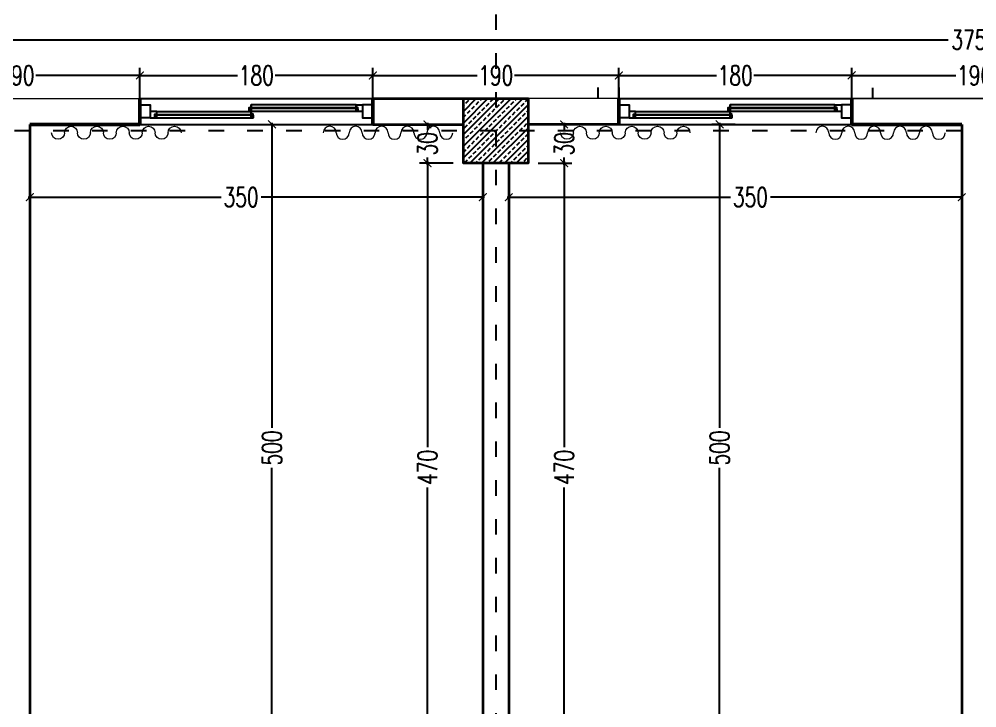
# Model space of a CAD drawing. Header units: centimetres. Extents: x -3207095 to 15275363, y -32656 to 4798027.
# Drawn here: x 694420 to 695160, y 4472072 to 4472604 of the extents above; entities that cross this region are included whole.
import ezdxf

# ---------------------------------------------------------------- set-up
doc = ezdxf.new("R2010")
doc.units = ezdxf.units.CM
doc.linetypes.add('ACAD_ISO03W100', pattern=[30, 12, -18])
doc.linetypes.add('DUZ', pattern=[500, 500])
doc.layers.get('0').update_dxf_attribs({"color": 1, "linetype": 'DUZ'})
for name, color, linetype in [('AGAC', 116, 'Continuous'), ('DIM', 1, 'DUZ'), ('KOLTAR_F', 145, 'Continuous'), ('PEN', 161, 'Continuous'), ('söve', 26, 'DUZ')]:
    doc.layers.add(name, color=color, linetype=linetype)
for name, color, linetype, lineweight in [('cam', 143, 'Continuous', 20), ('DUV', 220, 'Continuous', 50), ('DUVAR', 7, 'Continuous', 35), ('FE_PERDE', 205, 'Continuous', 15), ('gor25', 142, 'Continuous', 25), ('iç duvar', 7, 'Continuous', 50), ('KOLON_F', 3, 'Continuous', 35)]:
    doc.layers.add(name, color=color, linetype=linetype, lineweight=lineweight)
doc.styles.add('DIM', font='ROMANSTW.SHX', dxfattribs={"width": 0.7})
doc.dimstyles.new('1_100', dxfattribs={"dimtxt": 15, "dimasz": 6, "dimexe": 6, "dimexo": 0, "dimgap": 2, "dimtad": 0, "dimdec": 1, "dimzin": 11, "dimdsep": 46, "dimtxsty": 'DIM', "dimblk": 'ARCHTICK', "dimcen": 3, "dimdle": 1.25, "dimclrt": 2, "dimadec": 0, "dimazin": 0, "dimtfac": 1.25, "dimtdec": 1, "dimtix": 1, "dimtofl": 0, "dimtmove": 1, "dimatfit": 3, "dimldrblk": 'ARCHTICK', "dimfxl": 20, "dimfxlon": 1, "dimtolj": 1, "dimtzin": 0, "dimarcsym": 0})

# ---------------------------------------------------------------- blocks, each defined once
blk = doc.blocks.new('GEN_BLOCK00601')
at = {"linetype": 'Continuous', "ltscale": 50}
for centre, start, end in [((50, 50), 0, 180), ((250, 50), 0, 180), ((450, 50), 0, 180), ((650, 50), 0, 180), ((850, 50), 0, 180), ((150, 50), 180, 0), ((350, 50), 180, 0), ((550, 50), 180, 0), ((750, 50), 180, 0), ((950, 50), 180, 0)]:
    blk.add_arc(centre, 50, start, end, dxfattribs=at)
for tag in ['Sfb', 'FLOOR']:
    blk.add_attdef(tag, (0, 0), '', height=1)
blk = doc.blocks.new('_ArchTick')
at = {"color": 0, "linetype": 'ByBlock', "const_width": 0.15}
blk.add_lwpolyline([(-0.5, -0.5), (0.5, 0.5)], dxfattribs=at)
blk = doc.blocks.new('*D592')
at = {"layer": 'Defpoints', "color": 0, "linetype": 'Continuous', "lineweight": 5, "transparency": 16777216}
for p in [(694513.37, 4472560.62), (694323.37, 4472542.8), (694513.37, 4472542.8)]:
    blk.add_point(p, dxfattribs=at)
at = {"layer": 'DIM', "color": 0, "linetype": 'Continuous', "lineweight": -2, "transparency": 16777216}
for p, q in [((694322.12, 4472560.62), (694403.87, 4472560.62)), ((694323.37, 4472542.8), (694323.37, 4472566.62)), ((694514.62, 4472560.62), (694432.87, 4472560.62)), ((694513.37, 4472542.8), (694513.37, 4472566.62))]:
    blk.add_line(p, q, dxfattribs=at)
at = {"layer": 'DIM', "color": 0, "linetype": 'Continuous', "lineweight": -2, "transparency": 16777216, "xscale": 6, "yscale": 6, "zscale": 6, "rotation": 180}
blk.add_blockref('_ArchTick', (694323.37, 4472560.62), dxfattribs=at)
at = {"layer": 'DIM', "color": 0, "linetype": 'Continuous', "lineweight": -2, "transparency": 16777216, "xscale": 6, "yscale": 6, "zscale": 6}
blk.add_blockref('_ArchTick', (694513.37, 4472560.62), dxfattribs=at)
at = {"layer": 'DIM', "color": 2, "linetype": 'Continuous', "lineweight": 5, "transparency": 16777216, "insert": (694418.37, 4472560.62), "char_height": 15, "attachment_point": 5, "style": 'DIM'}
blk.add_mtext('\\A1;190', dxfattribs=at)
blk = doc.blocks.new('*D593')
at = {"layer": 'Defpoints', "color": 0, "linetype": 'Continuous', "lineweight": 5, "transparency": 16777216}
for p in [(694693.37, 4472560.62), (694513.37, 4472542.8), (694693.37, 4472542.8)]:
    blk.add_point(p, dxfattribs=at)
at = {"layer": 'DIM', "color": 0, "linetype": 'Continuous', "lineweight": -2, "transparency": 16777216}
for p, q in [((694512.12, 4472560.62), (694588.87, 4472560.62)), ((694513.37, 4472542.8), (694513.37, 4472566.62)), ((694694.62, 4472560.62), (694617.87, 4472560.62)), ((694693.37, 4472542.8), (694693.37, 4472566.62))]:
    blk.add_line(p, q, dxfattribs=at)
at = {"layer": 'DIM', "color": 0, "linetype": 'Continuous', "lineweight": -2, "transparency": 16777216, "xscale": 6, "yscale": 6, "zscale": 6, "rotation": 180}
blk.add_blockref('_ArchTick', (694513.37, 4472560.62), dxfattribs=at)
at = {"layer": 'DIM', "color": 0, "linetype": 'Continuous', "lineweight": -2, "transparency": 16777216, "xscale": 6, "yscale": 6, "zscale": 6}
blk.add_blockref('_ArchTick', (694693.37, 4472560.62), dxfattribs=at)
at = {"layer": 'DIM', "color": 2, "linetype": 'Continuous', "lineweight": 5, "transparency": 16777216, "insert": (694603.37, 4472560.62), "char_height": 15, "attachment_point": 5, "style": 'DIM'}
blk.add_mtext('\\A1;180', dxfattribs=at)
blk = doc.blocks.new('*D594')
at = {"layer": 'Defpoints', "color": 0, "linetype": 'Continuous', "lineweight": 5, "transparency": 16777216}
for p in [(694883.37, 4472560.62), (694693.37, 4472542.8), (694883.37, 4472542.8)]:
    blk.add_point(p, dxfattribs=at)
at = {"layer": 'DIM', "color": 0, "linetype": 'Continuous', "lineweight": -2, "transparency": 16777216}
for p, q in [((694692.12, 4472560.62), (694773.87, 4472560.62)), ((694693.37, 4472542.8), (694693.37, 4472566.62)), ((694884.62, 4472560.62), (694802.87, 4472560.62)), ((694883.37, 4472542.8), (694883.37, 4472566.62))]:
    blk.add_line(p, q, dxfattribs=at)
at = {"layer": 'DIM', "color": 0, "linetype": 'Continuous', "lineweight": -2, "transparency": 16777216, "xscale": 6, "yscale": 6, "zscale": 6, "rotation": 180}
blk.add_blockref('_ArchTick', (694693.37, 4472560.62), dxfattribs=at)
at = {"layer": 'DIM', "color": 0, "linetype": 'Continuous', "lineweight": -2, "transparency": 16777216, "xscale": 6, "yscale": 6, "zscale": 6}
blk.add_blockref('_ArchTick', (694883.37, 4472560.62), dxfattribs=at)
at = {"layer": 'DIM', "color": 2, "linetype": 'Continuous', "lineweight": 5, "transparency": 16777216, "insert": (694788.37, 4472560.62), "char_height": 15, "attachment_point": 5, "style": 'DIM'}
blk.add_mtext('\\A1;190', dxfattribs=at)
blk = doc.blocks.new('*D595')
at = {"layer": 'Defpoints', "color": 0, "linetype": 'Continuous', "lineweight": 5, "transparency": 16777216}
for p in [(695063.37, 4472560.62), (694883.37, 4472542.8), (695063.37, 4472542.8)]:
    blk.add_point(p, dxfattribs=at)
at = {"layer": 'DIM', "color": 0, "linetype": 'Continuous', "lineweight": -2, "transparency": 16777216}
for p, q in [((694882.12, 4472560.62), (694958.87, 4472560.62)), ((694883.37, 4472542.8), (694883.37, 4472566.62)), ((695064.62, 4472560.62), (694987.87, 4472560.62)), ((695063.37, 4472542.8), (695063.37, 4472566.62))]:
    blk.add_line(p, q, dxfattribs=at)
at = {"layer": 'DIM', "color": 0, "linetype": 'Continuous', "lineweight": -2, "transparency": 16777216, "xscale": 6, "yscale": 6, "zscale": 6, "rotation": 180}
blk.add_blockref('_ArchTick', (694883.37, 4472560.62), dxfattribs=at)
at = {"layer": 'DIM', "color": 0, "linetype": 'Continuous', "lineweight": -2, "transparency": 16777216, "xscale": 6, "yscale": 6, "zscale": 6}
blk.add_blockref('_ArchTick', (695063.37, 4472560.62), dxfattribs=at)
at = {"layer": 'DIM', "color": 2, "linetype": 'Continuous', "lineweight": 5, "transparency": 16777216, "insert": (694973.37, 4472560.62), "char_height": 15, "attachment_point": 5, "style": 'DIM'}
blk.add_mtext('\\A1;180', dxfattribs=at)
blk = doc.blocks.new('*D596')
at = {"layer": 'Defpoints', "color": 0, "linetype": 'Continuous', "lineweight": 5, "transparency": 16777216}
for p in [(695253.37, 4472560.62), (695063.37, 4472542.8), (695253.37, 4472542.8)]:
    blk.add_point(p, dxfattribs=at)
at = {"layer": 'DIM', "color": 0, "linetype": 'Continuous', "lineweight": -2, "transparency": 16777216}
for p, q in [((695062.12, 4472560.62), (695143.87, 4472560.62)), ((695063.37, 4472542.8), (695063.37, 4472566.62)), ((695254.62, 4472560.62), (695172.87, 4472560.62)), ((695253.37, 4472542.8), (695253.37, 4472566.62))]:
    blk.add_line(p, q, dxfattribs=at)
at = {"layer": 'DIM', "color": 0, "linetype": 'Continuous', "lineweight": -2, "transparency": 16777216, "xscale": 6, "yscale": 6, "zscale": 6, "rotation": 180}
blk.add_blockref('_ArchTick', (695063.37, 4472560.62), dxfattribs=at)
at = {"layer": 'DIM', "color": 0, "linetype": 'Continuous', "lineweight": -2, "transparency": 16777216, "xscale": 6, "yscale": 6, "zscale": 6}
blk.add_blockref('_ArchTick', (695253.37, 4472560.62), dxfattribs=at)
at = {"layer": 'DIM', "color": 2, "linetype": 'Continuous', "lineweight": 5, "transparency": 16777216, "insert": (695158.37, 4472560.62), "char_height": 15, "attachment_point": 5, "style": 'DIM'}
blk.add_mtext('\\A1;190', dxfattribs=at)
blk = doc.blocks.new('*D586')
at = {"layer": 'Defpoints', "color": 0, "linetype": 'Continuous', "lineweight": 5, "transparency": 16777216}
for p in [(693283.37, 4472588.22), (693283.37, 4472566.62), (697033.37, 4472566.62)]:
    blk.add_point(p, dxfattribs=at)
at = {"layer": 'DIM', "color": 0, "linetype": 'Continuous', "lineweight": -2, "transparency": 16777216}
for p, q in [((693283.37, 4472568.22), (693283.37, 4472594.22)), ((697033.37, 4472568.22), (697033.37, 4472594.22)), ((693282.12, 4472588.22), (695137.87, 4472588.22)), ((697034.62, 4472588.22), (695178.87, 4472588.22))]:
    blk.add_line(p, q, dxfattribs=at)
at = {"layer": 'DIM', "color": 0, "linetype": 'Continuous', "lineweight": -2, "transparency": 16777216, "xscale": 6, "yscale": 6, "zscale": 6, "rotation": 180}
blk.add_blockref('_ArchTick', (693283.37, 4472588.22), dxfattribs=at)
at = {"layer": 'DIM', "color": 0, "linetype": 'Continuous', "lineweight": -2, "transparency": 16777216, "xscale": 6, "yscale": 6, "zscale": 6}
blk.add_blockref('_ArchTick', (697033.37, 4472588.22), dxfattribs=at)
at = {"layer": 'DIM', "color": 2, "linetype": 'Continuous', "lineweight": 5, "transparency": 16777216, "insert": (695158.37, 4472588.22), "char_height": 15, "attachment_point": 5, "style": 'DIM'}
blk.add_mtext('\\A1;3750', dxfattribs=at)
blk = doc.blocks.new('*D1452')
at = {"layer": 'Defpoints', "color": 0, "linetype": 'Continuous', "lineweight": 5, "transparency": 16777216}
for p in [(694735.54, 4472492.8), (694763.37, 4472492.8), (694763.37, 4472022.8)]:
    blk.add_point(p, dxfattribs=at)
at = {"layer": 'DIM', "color": 0, "linetype": 'Continuous', "lineweight": -2, "transparency": 16777216}
for p, q in [((694735.54, 4472494.05), (694735.54, 4472273.3)), ((694755.54, 4472492.8), (694729.54, 4472492.8)), ((694735.54, 4472021.55), (694735.54, 4472242.3)), ((694755.54, 4472022.8), (694729.54, 4472022.8))]:
    blk.add_line(p, q, dxfattribs=at)
at = {"layer": 'DIM', "color": 0, "linetype": 'Continuous', "lineweight": -2, "transparency": 16777216, "xscale": 6, "yscale": 6, "zscale": 6}
for p, rotation in [((694735.54, 4472492.8), 90), ((694735.54, 4472022.8), 270)]:
    blk.add_blockref('_ArchTick', p, dxfattribs=dict(at, rotation=rotation))
at = {"layer": 'DIM', "color": 2, "linetype": 'Continuous', "lineweight": 5, "transparency": 16777216, "insert": (694735.54, 4472257.8), "char_height": 15, "attachment_point": 5, "rotation": 90, "style": 'DIM'}
blk.add_mtext('\\A1;470', dxfattribs=at)
blk = doc.blocks.new('*D1453')
at = {"layer": 'Defpoints', "color": 0, "linetype": 'Continuous', "lineweight": 5, "transparency": 16777216}
for p in [(694735.54, 4472522.8), (694763.37, 4472522.8), (694763.37, 4472492.8)]:
    blk.add_point(p, dxfattribs=at)
at = {"layer": 'DIM', "color": 0, "linetype": 'Continuous', "lineweight": -2, "transparency": 16777216}
for p, q in [((694735.54, 4472524.05), (694735.54, 4472518.3)), ((694755.54, 4472522.8), (694729.54, 4472522.8)), ((694735.54, 4472491.55), (694735.54, 4472497.3)), ((694755.54, 4472492.8), (694729.54, 4472492.8))]:
    blk.add_line(p, q, dxfattribs=at)
at = {"layer": 'DIM', "color": 0, "linetype": 'Continuous', "lineweight": -2, "transparency": 16777216, "xscale": 6, "yscale": 6, "zscale": 6}
for p, rotation in [((694735.54, 4472522.8), 90), ((694735.54, 4472492.8), 270)]:
    blk.add_blockref('_ArchTick', p, dxfattribs=dict(at, rotation=rotation))
at = {"layer": 'DIM', "color": 2, "linetype": 'Continuous', "lineweight": 5, "transparency": 16777216, "insert": (694735.54, 4472507.8), "char_height": 15, "attachment_point": 5, "rotation": 90, "style": 'DIM'}
blk.add_mtext('\\A1;30', dxfattribs=at)
blk = doc.blocks.new('*D1457')
at = {"layer": 'Defpoints', "color": 0, "linetype": 'Continuous', "lineweight": 5, "transparency": 16777216}
for p in [(694603.37, 4472522.8), (694615.41, 4472522.8), (694603.37, 4472022.8)]:
    blk.add_point(p, dxfattribs=at)
at = {"layer": 'DIM', "color": 0, "linetype": 'Continuous', "lineweight": -2, "transparency": 16777216}
for p, q in [((694615.41, 4472524.05), (694615.41, 4472288.3)), ((694603.37, 4472522.8), (694621.41, 4472522.8)), ((694615.41, 4472021.55), (694615.41, 4472257.3)), ((694603.37, 4472022.8), (694621.41, 4472022.8))]:
    blk.add_line(p, q, dxfattribs=at)
at = {"layer": 'DIM', "color": 0, "linetype": 'Continuous', "lineweight": -2, "transparency": 16777216, "xscale": 6, "yscale": 6, "zscale": 6}
for p, rotation in [((694615.41, 4472522.8), 90), ((694615.41, 4472022.8), 270)]:
    blk.add_blockref('_ArchTick', p, dxfattribs=dict(at, rotation=rotation))
at = {"layer": 'DIM', "color": 2, "linetype": 'Continuous', "lineweight": 5, "transparency": 16777216, "insert": (694615.41, 4472272.8), "char_height": 15, "attachment_point": 5, "rotation": 90, "style": 'DIM'}
blk.add_mtext('\\A1;500', dxfattribs=at)
blk = doc.blocks.new('*D1461')
at = {"layer": 'Defpoints', "color": 0, "linetype": 'Continuous', "lineweight": 5, "transparency": 16777216}
for p in [(694428.37, 4472466.53), (694428.37, 4472459.37), (694778.37, 4472459.37)]:
    blk.add_point(p, dxfattribs=at)
at = {"layer": 'DIM', "color": 0, "linetype": 'Continuous', "lineweight": -2, "transparency": 16777216}
for p, q in [((694428.37, 4472459.37), (694428.37, 4472472.53)), ((694778.37, 4472459.37), (694778.37, 4472472.53)), ((694427.12, 4472466.53), (694576.1, 4472466.53)), ((694779.62, 4472466.53), (694607.1, 4472466.53))]:
    blk.add_line(p, q, dxfattribs=at)
at = {"layer": 'DIM', "color": 0, "linetype": 'Continuous', "lineweight": -2, "transparency": 16777216, "xscale": 6, "yscale": 6, "zscale": 6, "rotation": 180}
blk.add_blockref('_ArchTick', (694428.37, 4472466.53), dxfattribs=at)
at = {"layer": 'DIM', "color": 0, "linetype": 'Continuous', "lineweight": -2, "transparency": 16777216, "xscale": 6, "yscale": 6, "zscale": 6}
blk.add_blockref('_ArchTick', (694778.37, 4472466.53), dxfattribs=at)
at = {"layer": 'DIM', "color": 2, "linetype": 'Continuous', "lineweight": 5, "transparency": 16777216, "insert": (694591.6, 4472466.53), "char_height": 15, "attachment_point": 5, "style": 'DIM'}
blk.add_mtext('\\A1;350', dxfattribs=at)
blk = doc.blocks.new('*D1466')
at = {"layer": 'Defpoints', "color": 0, "linetype": 'Continuous', "lineweight": 5, "transparency": 16777216}
for p in [(694813.37, 4472492.8), (694841.19, 4472492.8), (694813.37, 4472022.8)]:
    blk.add_point(p, dxfattribs=at)
at = {"layer": 'DIM', "color": 0, "linetype": 'Continuous', "lineweight": -2, "transparency": 16777216}
for p, q in [((694841.19, 4472494.05), (694841.19, 4472273.3)), ((694821.19, 4472492.8), (694847.19, 4472492.8)), ((694841.19, 4472021.55), (694841.19, 4472242.3)), ((694821.19, 4472022.8), (694847.19, 4472022.8))]:
    blk.add_line(p, q, dxfattribs=at)
at = {"layer": 'DIM', "color": 0, "linetype": 'Continuous', "lineweight": -2, "transparency": 16777216, "xscale": 6, "yscale": 6, "zscale": 6}
for p, rotation in [((694841.19, 4472492.8), 90), ((694841.19, 4472022.8), 270)]:
    blk.add_blockref('_ArchTick', p, dxfattribs=dict(at, rotation=rotation))
at = {"layer": 'DIM', "color": 2, "linetype": 'Continuous', "lineweight": 5, "transparency": 16777216, "insert": (694841.19, 4472257.8), "char_height": 15, "attachment_point": 5, "rotation": 90, "style": 'DIM'}
blk.add_mtext('\\A1;470', dxfattribs=at)
blk = doc.blocks.new('*D1467')
at = {"layer": 'Defpoints', "color": 0, "linetype": 'Continuous', "lineweight": 5, "transparency": 16777216}
for p in [(694813.37, 4472522.8), (694841.19, 4472522.8), (694813.37, 4472492.8)]:
    blk.add_point(p, dxfattribs=at)
at = {"layer": 'DIM', "color": 0, "linetype": 'Continuous', "lineweight": -2, "transparency": 16777216}
for p, q in [((694841.19, 4472524.05), (694841.19, 4472518.3)), ((694821.19, 4472522.8), (694847.19, 4472522.8)), ((694841.19, 4472491.55), (694841.19, 4472497.3)), ((694821.19, 4472492.8), (694847.19, 4472492.8))]:
    blk.add_line(p, q, dxfattribs=at)
at = {"layer": 'DIM', "color": 0, "linetype": 'Continuous', "lineweight": -2, "transparency": 16777216, "xscale": 6, "yscale": 6, "zscale": 6}
for p, rotation in [((694841.19, 4472522.8), 90), ((694841.19, 4472492.8), 270)]:
    blk.add_blockref('_ArchTick', p, dxfattribs=dict(at, rotation=rotation))
at = {"layer": 'DIM', "color": 2, "linetype": 'Continuous', "lineweight": 5, "transparency": 16777216, "insert": (694841.19, 4472507.8), "char_height": 15, "attachment_point": 5, "rotation": 90, "style": 'DIM'}
blk.add_mtext('\\A1;30', dxfattribs=at)
blk = doc.blocks.new('*D1471')
at = {"layer": 'Defpoints', "color": 0, "linetype": 'Continuous', "lineweight": 5, "transparency": 16777216}
for p in [(694961.32, 4472522.8), (694973.37, 4472522.8), (694973.37, 4472022.8)]:
    blk.add_point(p, dxfattribs=at)
at = {"layer": 'DIM', "color": 0, "linetype": 'Continuous', "lineweight": -2, "transparency": 16777216}
for p, q in [((694961.32, 4472524.05), (694961.32, 4472288.3)), ((694973.37, 4472522.8), (694955.32, 4472522.8)), ((694961.32, 4472021.55), (694961.32, 4472257.3)), ((694973.37, 4472022.8), (694955.32, 4472022.8))]:
    blk.add_line(p, q, dxfattribs=at)
at = {"layer": 'DIM', "color": 0, "linetype": 'Continuous', "lineweight": -2, "transparency": 16777216, "xscale": 6, "yscale": 6, "zscale": 6}
for p, rotation in [((694961.32, 4472522.8), 90), ((694961.32, 4472022.8), 270)]:
    blk.add_blockref('_ArchTick', p, dxfattribs=dict(at, rotation=rotation))
at = {"layer": 'DIM', "color": 2, "linetype": 'Continuous', "lineweight": 5, "transparency": 16777216, "insert": (694961.32, 4472272.8), "char_height": 15, "attachment_point": 5, "rotation": 90, "style": 'DIM'}
blk.add_mtext('\\A1;500', dxfattribs=at)
blk = doc.blocks.new('*D1475')
at = {"layer": 'Defpoints', "color": 0, "linetype": 'Continuous', "lineweight": 5, "transparency": 16777216}
for p in [(695148.37, 4472466.53), (694798.37, 4472459.37), (695148.37, 4472459.37)]:
    blk.add_point(p, dxfattribs=at)
at = {"layer": 'DIM', "color": 0, "linetype": 'Continuous', "lineweight": -2, "transparency": 16777216}
for p, q in [((694798.37, 4472459.37), (694798.37, 4472472.53)), ((695148.37, 4472459.37), (695148.37, 4472472.53)), ((694797.12, 4472466.53), (694969.63, 4472466.53)), ((695149.62, 4472466.53), (695000.63, 4472466.53))]:
    blk.add_line(p, q, dxfattribs=at)
at = {"layer": 'DIM', "color": 0, "linetype": 'Continuous', "lineweight": -2, "transparency": 16777216, "xscale": 6, "yscale": 6, "zscale": 6, "rotation": 180}
blk.add_blockref('_ArchTick', (694798.37, 4472466.53), dxfattribs=at)
at = {"layer": 'DIM', "color": 0, "linetype": 'Continuous', "lineweight": -2, "transparency": 16777216, "xscale": 6, "yscale": 6, "zscale": 6}
blk.add_blockref('_ArchTick', (695148.37, 4472466.53), dxfattribs=at)
at = {"layer": 'DIM', "color": 2, "linetype": 'Continuous', "lineweight": 5, "transparency": 16777216, "insert": (694985.13, 4472466.53), "char_height": 15, "attachment_point": 5, "style": 'DIM'}
blk.add_mtext('\\A1;350', dxfattribs=at)

msp = doc.modelspace()

# ---------------------------------------------------------------- hatches: boundary and pattern name
at = {"layer": 'KOLTAR_F'}
h = msp.add_hatch(dxfattribs=at)
h.set_pattern_fill('ANSI33', color=256, style=0)
h.set_pattern_definition([(45, (34179.8884, -31869.6676), (-4.4901280605, 4.4901280605), []), (45, (34184.3785, -31869.6676), (-4.4901280605, 4.4901280605), [3.175, -1.5875])])
h.paths.add_polyline_path([(694763.37, 4472542.8), (694813.37, 4472542.8), (694813.37, 4472492.8), (694763.37, 4472492.8)])

# ---------------------------------------------------------------- linework, layer by layer
at = {"color": 232, "linetype": 'ACAD_ISO03W100'}
for p, q in [((694788.37, 4472637.8), (694788.37, 4469507.8)), ((697128.37, 4472517.8), (693188.37, 4472517.8))]:
    msp.add_line(p, q, dxfattribs=at)
at = {"layer": 'AGAC'}
for p, q in [((694513.37, 4472542.8), (694693.37, 4472542.8)), ((694883.37, 4472542.8), (695063.37, 4472542.8)), ((694513.37, 4472522.8), (694693.37, 4472522.8)), ((694883.37, 4472522.8), (695063.37, 4472522.8))]:
    msp.add_line(p, q, dxfattribs=at)
at = {"layer": 'cam'}
for p, q in [((694524.87, 4472530.8), (694600.87, 4472530.8)), ((694681.87, 4472535.8), (694597.87, 4472535.8)), ((694681.87, 4472535.3), (694597.87, 4472535.3)), ((694681.87, 4472534.8), (694597.87, 4472534.8)), ((694894.87, 4472530.8), (694970.87, 4472530.8)), ((695051.87, 4472535.8), (694967.87, 4472535.8)), ((695051.87, 4472535.3), (694967.87, 4472535.3)), ((695051.87, 4472534.8), (694967.87, 4472534.8)), ((694524.87, 4472530.3), (694600.87, 4472530.3)), ((694524.87, 4472529.8), (694600.87, 4472529.8)), ((694894.87, 4472530.3), (694970.87, 4472530.3)), ((694894.87, 4472529.8), (694970.87, 4472529.8))]:
    msp.add_line(p, q, dxfattribs=at)
at = {"layer": 'DUV'}
for p, q in [((694513.37, 4472522.8), (694513.37, 4472542.8)), ((694513.37, 4472522.8), (694513.37, 4472542.8)), ((694513.37, 4472522.8), (694513.37, 4472542.8)), ((694693.37, 4472522.8), (694693.37, 4472542.8)), ((694693.37, 4472522.8), (694693.37, 4472542.8)), ((694693.37, 4472522.8), (694693.37, 4472542.8)), ((694883.37, 4472522.8), (694883.37, 4472542.8)), ((695063.37, 4472522.8), (695063.37, 4472542.8)), ((694513.37, 4472522.8), (694428.37, 4472522.8)), ((695063.37, 4472522.8), (695148.37, 4472522.8))]:
    msp.add_line(p, q, dxfattribs=at)
at = {"layer": 'DUVAR'}
for p, q in [((694513.37, 4472522.8), (694513.37, 4472542.8)), ((694693.37, 4472542.8), (694763.37, 4472542.8)), ((694693.37, 4472522.8), (694693.37, 4472542.8)), ((694883.37, 4472522.8), (694883.37, 4472542.8)), ((695063.37, 4472522.8), (695063.37, 4472542.8)), ((694428.37, 4472522.8), (694428.37, 4472022.8)), ((694428.37, 4472522.8), (694513.37, 4472522.8)), ((694693.37, 4472522.8), (694763.37, 4472522.8)), ((694883.37, 4472522.8), (694813.37, 4472522.8)), ((695148.37, 4472522.8), (695063.37, 4472522.8)), ((695148.37, 4472522.8), (695148.37, 4472022.8)), ((694778.37, 4472492.8), (694778.37, 4472022.8)), ((694798.37, 4472492.8), (694798.37, 4472022.8))]:
    msp.add_line(p, q, dxfattribs=at)
at = {"layer": 'gor25'}
for p, q in [((694526.37, 4472532.8), (694599.37, 4472532.8)), ((694680.37, 4472537.8), (694599.37, 4472537.8)), ((694680.37, 4472532.8), (694599.37, 4472532.8)), ((694896.37, 4472532.8), (694969.37, 4472532.8)), ((695050.37, 4472537.8), (694969.37, 4472537.8)), ((695050.37, 4472532.8), (694969.37, 4472532.8)), ((694526.37, 4472527.8), (694599.37, 4472527.8)), ((694896.37, 4472527.8), (694969.37, 4472527.8))]:
    msp.add_line(p, q, dxfattribs=at)
at = {"layer": 'iç duvar', "color": 7, "lineweight": 18}
for p, q in [((694323.37, 4472542.8), (694513.37, 4472542.8)), ((694883.37, 4472542.8), (694813.37, 4472542.8)), ((695063.37, 4472542.8), (695253.37, 4472542.8)), ((695253.37, 4472542.8), (695063.37, 4472542.8))]:
    msp.add_line(p, q, dxfattribs=at)
at = {"layer": 'KOLON_F'}
msp.add_lwpolyline([(694763.37, 4472542.8), (694813.37, 4472542.8), (694813.37, 4472492.8), (694763.37, 4472492.8)], close=True, dxfattribs=at)
at = {"layer": 'PEN'}
for points in [[(694521.37, 4472537.8), (694521.37, 4472537.8), (694521.37, 4472527.8), (694513.37, 4472527.8), (694513.37, 4472527.8), (694513.37, 4472537.8), (694513.37, 4472537.8), (694513.37, 4472537.8), (694521.37, 4472537.8)], [(694521.37, 4472532.8), (694521.37, 4472532.8), (694521.37, 4472527.8), (694524.87, 4472527.8), (694524.87, 4472529.8), (694524.87, 4472530.8), (694526.37, 4472530.8), (694526.37, 4472532.8), (694521.37, 4472532.8)], [(694599.37, 4472537.8), (694599.37, 4472537.8), (694599.37, 4472532.8), (694597.87, 4472532.8), (694597.87, 4472534.8), (694597.87, 4472535.8), (694599.37, 4472535.8), (694599.37, 4472537.8), (694599.37, 4472537.8)], [(694597.87, 4472532.8), (694599.37, 4472532.8), (694599.37, 4472534.8), (694597.87, 4472534.8)], [(694599.37, 4472532.8), (694599.37, 4472532.8), (694599.37, 4472527.8), (694600.87, 4472527.8), (694600.87, 4472529.8), (694600.87, 4472530.8), (694599.37, 4472530.8), (694599.37, 4472532.8), (694599.37, 4472532.8)], [(694685.37, 4472537.8), (694685.37, 4472537.8), (694685.37, 4472532.8), (694681.87, 4472532.8), (694681.87, 4472534.8), (694681.87, 4472535.8), (694680.37, 4472535.8), (694680.37, 4472537.8), (694685.37, 4472537.8)], [(694681.87, 4472532.8), (694680.37, 4472532.8), (694680.37, 4472534.8), (694681.87, 4472534.8)], [(694685.37, 4472537.8), (694685.37, 4472537.8), (694685.37, 4472527.8), (694693.37, 4472527.8), (694693.37, 4472527.8), (694693.37, 4472537.8), (694693.37, 4472537.8), (694693.37, 4472537.8), (694685.37, 4472537.8)], [(694891.37, 4472537.8), (694891.37, 4472537.8), (694891.37, 4472527.8), (694883.37, 4472527.8), (694883.37, 4472527.8), (694883.37, 4472537.8), (694883.37, 4472537.8), (694883.37, 4472537.8), (694891.37, 4472537.8)], [(694891.37, 4472532.8), (694891.37, 4472532.8), (694891.37, 4472527.8), (694894.87, 4472527.8), (694894.87, 4472529.8), (694894.87, 4472530.8), (694896.37, 4472530.8), (694896.37, 4472532.8), (694891.37, 4472532.8)], [(694969.37, 4472537.8), (694969.37, 4472537.8), (694969.37, 4472532.8), (694967.87, 4472532.8), (694967.87, 4472534.8), (694967.87, 4472535.8), (694969.37, 4472535.8), (694969.37, 4472537.8), (694969.37, 4472537.8)], [(694967.87, 4472532.8), (694969.37, 4472532.8), (694969.37, 4472534.8), (694967.87, 4472534.8)], [(694969.37, 4472532.8), (694969.37, 4472532.8), (694969.37, 4472527.8), (694970.87, 4472527.8), (694970.87, 4472529.8), (694970.87, 4472530.8), (694969.37, 4472530.8), (694969.37, 4472532.8), (694969.37, 4472532.8)], [(695055.37, 4472537.8), (695055.37, 4472537.8), (695055.37, 4472532.8), (695051.87, 4472532.8), (695051.87, 4472534.8), (695051.87, 4472535.8), (695050.37, 4472535.8), (695050.37, 4472537.8), (695055.37, 4472537.8)], [(695051.87, 4472532.8), (695050.37, 4472532.8), (695050.37, 4472534.8), (695051.87, 4472534.8)], [(695055.37, 4472537.8), (695055.37, 4472537.8), (695055.37, 4472527.8), (695063.37, 4472527.8), (695063.37, 4472527.8), (695063.37, 4472537.8), (695063.37, 4472537.8), (695063.37, 4472537.8), (695055.37, 4472537.8)], [(694524.87, 4472527.8), (694526.37, 4472527.8), (694526.37, 4472529.8), (694524.87, 4472529.8)], [(694600.87, 4472527.8), (694599.37, 4472527.8), (694599.37, 4472529.8), (694600.87, 4472529.8)], [(694894.87, 4472527.8), (694896.37, 4472527.8), (694896.37, 4472529.8), (694894.87, 4472529.8)], [(694970.87, 4472527.8), (694969.37, 4472527.8), (694969.37, 4472529.8), (694970.87, 4472529.8)]]:
    msp.add_lwpolyline(points, close=True, dxfattribs=at)
at = {"layer": 'söve'}
for p, q in [((694867.24, 4472551.38), (694867.24, 4472542.8)), ((694883.37, 4472551.38), (694883.37, 4472542.8)), ((695079.5, 4472551.17), (695079.5, 4472542.8))]:
    msp.add_line(p, q, dxfattribs=at)

# ---------------------------------------------------------------- block references
at = {"layer": 'FE_PERDE', "extrusion": (0, 0, -1), "yscale": 0.10000020265579, "zscale": -0.10000020265579, "rotation": 180}
for p, xscale in [((-694445.14, 4472521.3), 0.10000020265579), ((-695135.69, 4472521.3), -0.10000020265579)]:
    msp.add_blockref('GEN_BLOCK00601', p, dxfattribs=dict(at, xscale=xscale))
at = {"layer": 'FE_PERDE', "yscale": 0.10000020265579, "zscale": 0.10000020265579, "rotation": 180}
for p, xscale in [((694755.1, 4472521.3), 0.10000020265579), ((694838.37, 4472521.3), -0.10000020265579)]:
    msp.add_blockref('GEN_BLOCK00601', p, dxfattribs=dict(at, xscale=xscale))

# ---------------------------------------------------------------- dimensions: what is measured, and where the dimension line sits
at = {"layer": 'DIM', "linetype": 'Continuous', "lineweight": 5}
for base, p1, p2, picture, middle in [((693283.37, 4472588.22), (697033.37, 4472566.62), (693283.37, 4472566.62), '*D586', (695158.37, 4472588.22)), ((694513.37, 4472560.62), (694323.37, 4472542.8), (694513.37, 4472542.8), '*D592', (694418.37, 4472560.62)), ((694693.37, 4472560.62), (694513.37, 4472542.8), (694693.37, 4472542.8), '*D593', (694603.37, 4472560.62)), ((694883.37, 4472560.62), (694693.37, 4472542.8), (694883.37, 4472542.8), '*D594', (694788.37, 4472560.62)), ((695063.37, 4472560.62), (694883.37, 4472542.8), (695063.37, 4472542.8), '*D595', (694973.37, 4472560.62)), ((695253.37, 4472560.62), (695063.37, 4472542.8), (695253.37, 4472542.8), '*D596', (695158.37, 4472560.62))]:
    dim = msp.add_linear_dim(base=base, p1=p1, p2=p2, dimstyle='1_100', dxfattribs=at)
    dim.commit()
    dim.dimension.update_dxf_attribs({"geometry": picture, "text_midpoint": middle})
for base, p1, p2, picture, middle in [((694615.41, 4472522.8), (694603.37, 4472022.8), (694603.37, 4472522.8), '*D1457', (694615.41, 4472272.8)), ((694735.54, 4472522.8), (694763.37, 4472492.8), (694763.37, 4472522.8), '*D1453', (694735.54, 4472507.8)), ((694841.19, 4472522.8), (694813.37, 4472492.8), (694813.37, 4472522.8), '*D1467', (694841.19, 4472507.8)), ((694961.32, 4472522.8), (694973.37, 4472022.8), (694973.37, 4472522.8), '*D1471', (694961.32, 4472272.8)), ((694735.54, 4472492.8), (694763.37, 4472022.8), (694763.37, 4472492.8), '*D1452', (694735.54, 4472257.8)), ((694841.19, 4472492.8), (694813.37, 4472022.8), (694813.37, 4472492.8), '*D1466', (694841.19, 4472257.8))]:
    dim = msp.add_linear_dim(base=base, p1=p1, p2=p2, angle=90, dimstyle='1_100', dxfattribs=at)
    dim.commit()
    dim.dimension.update_dxf_attribs({"geometry": picture, "text_midpoint": middle})
for base, p1, p2, angle, picture, middle in [((694428.37, 4472466.53), (694778.37, 4472459.37), (694428.37, 4472459.37), 180, '*D1461', (694591.6, 4472466.53)), ((695148.37, 4472466.53), (694798.37, 4472459.37), (695148.37, 4472459.37), 0, '*D1475', (694985.13, 4472466.53))]:
    dim = msp.add_linear_dim(base=base, p1=p1, p2=p2, angle=angle, dimstyle='1_100', dxfattribs=at)
    dim.commit()
    dim.dimension.update_dxf_attribs({"geometry": picture, "text_midpoint": middle, "dimtype": 160})

doc.saveas('drawing.dxf')
